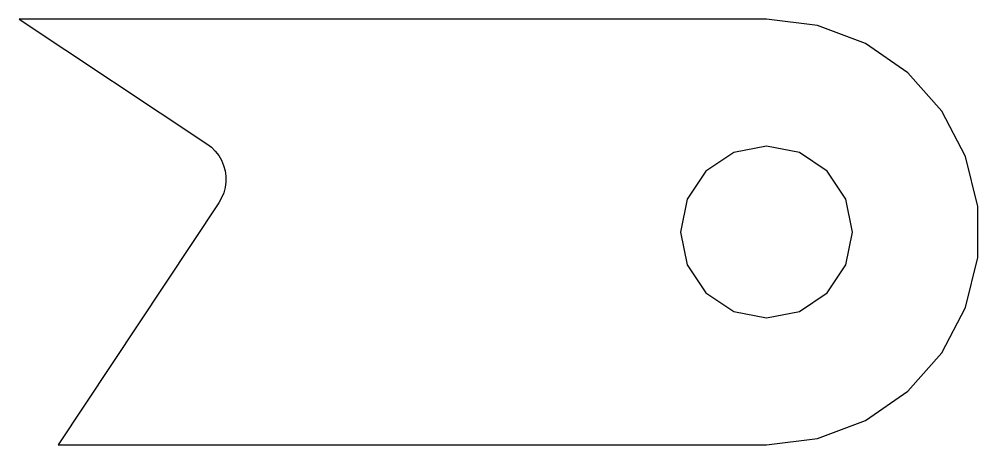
# Model space of a CAD drawing. Header units: millimetres. Extents: x 0 to 113, y 0 to 50.
import ezdxf

# ---------------------------------------------------------------- set-up
doc = ezdxf.new("R2010")
doc.units = ezdxf.units.MM
doc.layers.add('CUT_INNER', color=3, linetype='Continuous')
doc.layers.add('CUT_OUTER', color=1, linetype='Continuous')

msp = doc.modelspace()

# ---------------------------------------------------------------- linework, layer by layer
at = {"layer": 'CUT_INNER'}
msp.add_lwpolyline([(97.89, 25), (97.12, 28.87), (94.93, 32.14), (91.66, 34.33), (87.79, 35.1), (83.93, 34.33), (80.65, 32.14), (78.46, 28.87), (77.69, 25), (78.46, 21.13), (80.65, 17.86), (83.93, 15.67), (87.79, 14.9), (91.66, 15.67), (94.93, 17.86), (97.12, 21.13)], close=True, dxfattribs=at)
at = {"layer": 'CUT_OUTER'}
msp.add_lwpolyline([(4.59, 0), (87.79, 0), (93.77, 0.73), (99.41, 2.86), (104.37, 6.29), (108.37, 10.8), (111.17, 16.13), (112.61, 21.99), (112.61, 28.01), (111.17, 33.87), (108.37, 39.2), (104.37, 43.71), (99.41, 47.14), (93.77, 49.27), (87.79, 50), (0, 50), (22.06, 35.37), (22.58, 34.97), (23.04, 34.51), (23.44, 33.99), (23.77, 33.43), (24.02, 32.82), (24.19, 32.19), (24.28, 31.54), (24.28, 30.89), (24.2, 30.24), (24.03, 29.61), (23.78, 29), (23.46, 28.44)], close=True, dxfattribs=at)

doc.saveas('drawing.dxf')
